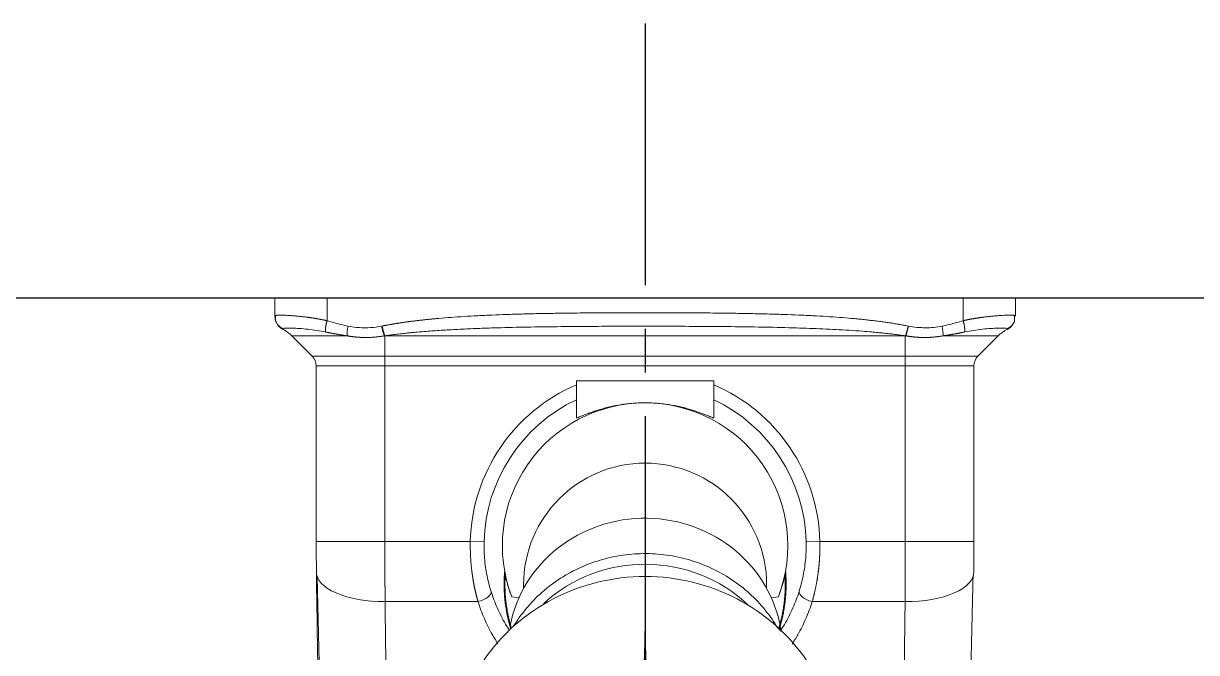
# Model space of a CAD drawing. Extents: x 9631 to 10472, y -18721 to -18126.
# Drawn here: x 10011.7 to 10097.1, y -18370.7 to -18324.9 of the extents above; entities that cross this region are included whole.
import ezdxf

# ---------------------------------------------------------------- set-up
doc = ezdxf.new("R2010")
doc.units = 0
doc.header["$MEASUREMENT"] = 0
doc.linetypes.add('CENTER2', pattern=[28.575, 19.05, -3.175, 3.175, -3.175])
doc.layers.get('0').update_dxf_attribs({"linetype": 'CONTINUOUS', "lineweight": 13})
doc.layers.add('CENTER', color=1, linetype='CENTER2')
doc.layers.add('벽', color=2, linetype='CONTINUOUS')

msp = doc.modelspace()

# ---------------------------------------------------------------- linework, layer by layer
at = {"color": 7, "linetype": 'Continuous', "extrusion": (-1.22465e-16, -1, 0)}
for p, q in [((10030.014, -18344.911), (10033.821, -18344.911)), ((10030.015, -18344.911), (10030.015, -18346.206)), ((10033.821, -18344.911), (10033.821, -18346.542)), ((10033.821, -18344.911), (10080.15, -18344.911)), ((10080.15, -18344.911), (10080.15, -18346.542)), ((10080.15, -18344.911), (10083.957, -18344.911)), ((10083.956, -18344.911), (10083.956, -18346.206)), ((10083.374, -18347.16), (10083.37, -18347.165)), ((10031.271, -18347.644), (10032.746, -18349.119)), ((10031.271, -18347.644), (10035.291, -18347.644)), ((10038.038, -18349.119), (10038.038, -18347.64)), ((10075.933, -18347.64), (10038.038, -18347.64)), ((10075.933, -18349.119), (10075.933, -18347.64)), ((10082.7, -18347.644), (10078.68, -18347.644)), ((10081.226, -18349.119), (10082.7, -18347.644)), ((10032.746, -18349.119), (10038.038, -18349.119)), ((10038.038, -18349.119), (10075.933, -18349.119)), ((10075.933, -18349.826), (10075.933, -18349.119)), ((10081.226, -18349.119), (10075.933, -18349.119)), ((10033.038, -18349.826), (10033.038, -18362.611)), ((10033.038, -18349.826), (10038.038, -18349.826)), ((10038.038, -18349.826), (10038.038, -18362.611)), ((10038.038, -18349.826), (10075.933, -18349.826)), ((10075.933, -18362.611), (10075.933, -18349.826)), ((10080.933, -18349.826), (10075.933, -18349.826)), ((10080.933, -18362.611), (10080.933, -18349.826)), ((10051.986, -18351.203), (10051.986, -18350.911)), ((10061.986, -18350.911), (10051.986, -18350.911)), ((10061.986, -18351.203), (10061.986, -18350.911)), ((10038.038, -18362.611), (10033.038, -18362.611)), ((10044.258, -18362.611), (10038.038, -18362.611)), ((10044.258, -18362.611), (10045.257, -18362.634)), ((10069.713, -18362.611), (10068.714, -18362.634)), ((10075.933, -18362.611), (10069.713, -18362.611)), ((10075.933, -18362.611), (10080.933, -18362.611)), ((10048.136, -18365.761), (10048.136, -18366.027)), ((10065.836, -18365.761), (10065.836, -18366.027)), ((10044.816, -18366.981), (10038.05, -18366.981)), ((10047.279, -18366.632), (10047.799, -18366.701)), ((10066.172, -18366.701), (10066.692, -18366.632)), ((10075.922, -18366.981), (10069.155, -18366.981))]:
    msp.add_line(p, q, dxfattribs=at)
at = {"color": 7, "linetype": 'Continuous', "extrusion": (0, 0, -1)}
for centre, radius, start, end in [((-10029.503, -18349.411), 2.5, 116.00433, 135), ((-10084.468, -18349.411), 2.5, 45, 63.98734), ((-10032.038, -18349.826), 1, 135, 180), ((-10081.933, -18349.826), 1, 0, 45), ((-10056.986, -18362.911), 12.731, 1.35306, 66.87493), ((-10056.986, -18362.911), 12.731, 113.12507, 178.64694), ((-10056.986, -18362.911), 11.732, 1.35306, 64.77358), ((-10056.986, -18362.911), 11.732, 115.22642, 178.64694)]:
    msp.add_arc(centre, radius, start, end, dxfattribs=at)
at = {"color": 7, "linetype": 'Continuous'}
for centre, radius, start, end in [((10056.986, -18362.911), 10.395, 90, 200.97221), ((10056.986, -18362.911), 10.395, 339.02779, 90), ((10056.986, -18365.761), 8.85, 0, 180)]:
    msp.add_arc(centre, radius, start, end, dxfattribs=at)
for centre, major_axis, ratio, start_param, end_param in [((10031.04, -18346.266), (0, -1), 0.999777, 4.712397, 5.069452), ((10031.04, -18346.266), (0, -1), 0.999777, 5.478116, 5.829009), ((10035.578, -18346.937), (0.193, 0.981), 0.218885, 1.613881, 2.417712), ((10038.038, -18346.93), (-0.196, 0.981), 0.193581, 1.532089, 2.341569), ((10075.933, -18346.93), (0.196, 0.981), 0.193581, 3.941539, 4.7511), ((10075.968, -18346.937), (0.192, 0.981), 0.194089, 3.94654, 4.750369), ((10078.393, -18346.937), (-0.193, 0.981), 0.218886, 3.865474, 4.669306), ((10056.986, -18370.479), (10, 0), 0.956203, 0.152269, 2.958153), ((10056.986, -18374.431), (10.627, 0), 0.956203, 0.782993, 2.340879), ((10038.05, -18364.796), (5, 0.057), 0.436972, 3.115725, 4.707449), ((10075.922, -18364.796), (-5, 0.057), 0.436972, 1.575737, 3.16746), ((10044.816, -18366.544), (-0.954, -0.301), 0.420348, 1.438753, 3.103618), ((10069.155, -18366.544), (0.954, -0.301), 0.42035, 3.179562, 4.844429)]:
    msp.add_ellipse(centre, major_axis=major_axis, ratio=ratio, start_param=start_param, end_param=end_param, dxfattribs=at)
for points, knots in [([(10030.015, -18346.206), (10030.015, -18346.205), (10030.014, -18346.203), (10030.014, -18346.201), (10030.014, -18346.199), (10030.015, -18346.197), (10030.015, -18346.195), (10030.016, -18346.193), (10030.017, -18346.191), (10030.018, -18346.189), (10030.02, -18346.187), (10030.022, -18346.185), (10030.024, -18346.183), (10030.026, -18346.181), (10030.029, -18346.179), (10030.032, -18346.178), (10030.035, -18346.176), (10030.038, -18346.174), (10030.042, -18346.173), (10030.046, -18346.171), (10030.05, -18346.169), (10030.054, -18346.168), (10030.059, -18346.167), (10030.061, -18346.166), (10030.062, -18346.166)], [0, 0, 0, 0, 0.045085, 0.090286, 0.135602, 0.181035, 0.226583, 0.272247, 0.318028, 0.363924, 0.409937, 0.456066, 0.502311, 0.548673, 0.595151, 0.641746, 0.688458, 0.735286, 0.782231, 0.829293, 0.876472, 0.923768, 0.971181, 1, 1, 1, 1]), ([(10030.062, -18346.166), (10030.063, -18346.165), (10030.065, -18346.165), (10030.07, -18346.164), (10030.075, -18346.162), (10030.081, -18346.161), (10030.087, -18346.16), (10030.094, -18346.159), (10030.1, -18346.157), (10030.107, -18346.156), (10030.115, -18346.155), (10030.122, -18346.154), (10030.13, -18346.153), (10030.139, -18346.152), (10030.147, -18346.151), (10030.156, -18346.15), (10030.165, -18346.149), (10030.174, -18346.149), (10030.184, -18346.148), (10030.194, -18346.147), (10030.205, -18346.146), (10030.215, -18346.146), (10030.226, -18346.145), (10030.237, -18346.144), (10030.249, -18346.144), (10030.261, -18346.143), (10030.314, -18346.141), (10030.422, -18346.14), (10030.609, -18346.143), (10030.826, -18346.15), (10031.076, -18346.164), (10031.358, -18346.183), (10031.666, -18346.209), (10031.984, -18346.241), (10032.228, -18346.269), (10032.386, -18346.289), (10032.455, -18346.299), (10032.525, -18346.308), (10032.595, -18346.318), (10032.665, -18346.328), (10032.734, -18346.338), (10032.804, -18346.349), (10032.874, -18346.36), (10032.943, -18346.371), (10033.012, -18346.382), (10033.081, -18346.394), (10033.15, -18346.406), (10033.219, -18346.419), (10033.287, -18346.431), (10033.355, -18346.444), (10033.423, -18346.457), (10033.49, -18346.471), (10033.557, -18346.484), (10033.624, -18346.498), (10033.69, -18346.513), (10033.755, -18346.527), (10033.799, -18346.537), (10033.821, -18346.542)], [0, 0, 0, 0, 0.002415, 0.008567, 0.014734, 0.020916, 0.027113, 0.033325, 0.039552, 0.045795, 0.052052, 0.058325, 0.064613, 0.070917, 0.077235, 0.083569, 0.089918, 0.096283, 0.102662, 0.109057, 0.115467, 0.121893, 0.128333, 0.134789, 0.14126, 0.147747, 0.154249, 0.226646, 0.298176, 0.36885, 0.438678, 0.513628, 0.585722, 0.654977, 0.721416, 0.735247, 0.748965, 0.76257, 0.776062, 0.789442, 0.802709, 0.815865, 0.828909, 0.841842, 0.854663, 0.867375, 0.879975, 0.892466, 0.904848, 0.91712, 0.929283, 0.941338, 0.953285, 0.965124, 0.976856, 0.988481, 1, 1, 1, 1]), ([(10037.841, -18346.93), (10037.866, -18346.925), (10037.917, -18346.915), (10037.994, -18346.9), (10038.071, -18346.885), (10038.149, -18346.871), (10038.227, -18346.856), (10038.306, -18346.842), (10038.386, -18346.828), (10038.466, -18346.814), (10038.547, -18346.8), (10038.629, -18346.786), (10038.711, -18346.772), (10038.794, -18346.759), (10038.877, -18346.745), (10038.961, -18346.732), (10039.045, -18346.719), (10039.13, -18346.706), (10039.216, -18346.693), (10039.303, -18346.68), (10039.39, -18346.667), (10039.477, -18346.655), (10039.565, -18346.642), (10039.654, -18346.63), (10039.744, -18346.618), (10039.834, -18346.606), (10039.924, -18346.594), (10040.015, -18346.582), (10040.107, -18346.571), (10040.2, -18346.559), (10040.293, -18346.548), (10040.387, -18346.536), (10040.481, -18346.525), (10040.576, -18346.514), (10040.672, -18346.503), (10040.768, -18346.492), (10040.865, -18346.482), (10040.962, -18346.471), (10041.06, -18346.461), (10041.159, -18346.451), (10041.258, -18346.44), (10041.358, -18346.43), (10041.458, -18346.421), (10041.559, -18346.411), (10041.661, -18346.401), (10041.763, -18346.392), (10041.866, -18346.382), (10042.231, -18346.35), (10042.875, -18346.297), (10043.817, -18346.233), (10044.814, -18346.176), (10045.842, -18346.128), (10046.907, -18346.087), (10048.016, -18346.054), (10049.202, -18346.025), (10050.492, -18346.002), (10051.901, -18345.984), (10053.441, -18345.97), (10055.096, -18345.962), (10056.29, -18345.96), (10057.542, -18345.96), (10058.775, -18345.962), (10060.484, -18345.97), (10062.074, -18345.984), (10063.512, -18346.002), (10064.815, -18346.026), (10065.997, -18346.055), (10067.103, -18346.089), (10068.165, -18346.129), (10069.19, -18346.178), (10070.183, -18346.235), (10071.122, -18346.299), (10071.798, -18346.354), (10072.228, -18346.393), (10072.431, -18346.413), (10072.632, -18346.432), (10072.83, -18346.452), (10073.025, -18346.473), (10073.218, -18346.494), (10073.409, -18346.516), (10073.597, -18346.538), (10073.783, -18346.56), (10073.966, -18346.583), (10074.147, -18346.607), (10074.325, -18346.631), (10074.502, -18346.656), (10074.675, -18346.681), (10074.846, -18346.706), (10075.015, -18346.733), (10075.182, -18346.759), (10075.346, -18346.786), (10075.507, -18346.814), (10075.666, -18346.842), (10075.823, -18346.871), (10075.977, -18346.9), (10076.079, -18346.92), (10076.13, -18346.93)], [0, 0, 0, 0, 0.002043, 0.004101, 0.006174, 0.008262, 0.010364, 0.012482, 0.014614, 0.016761, 0.018923, 0.021101, 0.023293, 0.0255, 0.027722, 0.029959, 0.032212, 0.034479, 0.036761, 0.039059, 0.041371, 0.043699, 0.046042, 0.048399, 0.050772, 0.053161, 0.055564, 0.057982, 0.060416, 0.062865, 0.065329, 0.067809, 0.070303, 0.072813, 0.075338, 0.077878, 0.080434, 0.083005, 0.085591, 0.088192, 0.090809, 0.093441, 0.096088, 0.098751, 0.101429, 0.104123, 0.106831, 0.109556, 0.132866, 0.157557, 0.183631, 0.211093, 0.238021, 0.266883, 0.297679, 0.330412, 0.367382, 0.407282, 0.450112, 0.495874, 0.5, 0.54734, 0.591595, 0.632765, 0.67085, 0.703501, 0.734219, 0.763005, 0.78986, 0.817221, 0.843202, 0.867807, 0.891037, 0.896437, 0.901776, 0.907054, 0.912272, 0.917429, 0.922526, 0.927562, 0.932538, 0.937453, 0.942309, 0.947104, 0.95184, 0.956515, 0.961131, 0.965687, 0.970183, 0.97462, 0.978998, 0.983316, 0.987576, 0.991776, 0.995917, 1, 1, 1, 1]), ([(10080.15, -18346.542), (10080.161, -18346.54), (10080.182, -18346.535), (10080.213, -18346.528), (10080.244, -18346.521), (10080.276, -18346.514), (10080.307, -18346.507), (10080.339, -18346.5), (10080.37, -18346.494), (10080.402, -18346.487), (10080.434, -18346.48), (10080.466, -18346.474), (10080.498, -18346.467), (10080.53, -18346.461), (10080.563, -18346.454), (10080.595, -18346.448), (10080.628, -18346.442), (10080.66, -18346.436), (10080.693, -18346.43), (10080.725, -18346.424), (10080.758, -18346.418), (10080.791, -18346.412), (10080.824, -18346.406), (10080.856, -18346.4), (10080.889, -18346.394), (10080.922, -18346.389), (10080.955, -18346.383), (10080.988, -18346.377), (10081.022, -18346.372), (10081.055, -18346.367), (10081.088, -18346.361), (10081.121, -18346.356), (10081.154, -18346.351), (10081.188, -18346.346), (10081.221, -18346.341), (10081.254, -18346.336), (10081.288, -18346.331), (10081.321, -18346.326), (10081.354, -18346.321), (10081.388, -18346.316), (10081.421, -18346.312), (10081.455, -18346.307), (10081.488, -18346.302), (10081.521, -18346.298), (10081.555, -18346.294), (10081.588, -18346.289), (10081.621, -18346.285), (10081.754, -18346.268), (10081.986, -18346.241), (10082.305, -18346.209), (10082.613, -18346.183), (10082.895, -18346.164), (10083.145, -18346.15), (10083.362, -18346.143), (10083.549, -18346.14), (10083.661, -18346.142), (10083.722, -18346.144), (10083.745, -18346.145), (10083.767, -18346.146), (10083.787, -18346.148), (10083.806, -18346.149), (10083.824, -18346.151), (10083.841, -18346.153), (10083.856, -18346.155), (10083.871, -18346.157), (10083.884, -18346.16), (10083.896, -18346.162), (10083.904, -18346.164), (10083.909, -18346.166), (10083.91, -18346.166)], [0, 0, 0, 0, 0.00549, 0.011005, 0.016544, 0.022107, 0.027694, 0.033306, 0.038943, 0.044604, 0.050289, 0.056, 0.061734, 0.067494, 0.073278, 0.079087, 0.084921, 0.09078, 0.096663, 0.102572, 0.108506, 0.114464, 0.120448, 0.126457, 0.132491, 0.13855, 0.144634, 0.150744, 0.156879, 0.163039, 0.169225, 0.175436, 0.181672, 0.187934, 0.194222, 0.200535, 0.206873, 0.213237, 0.219627, 0.226043, 0.232484, 0.238951, 0.245444, 0.251962, 0.258506, 0.265077, 0.271673, 0.278295, 0.344687, 0.413898, 0.485949, 0.560858, 0.630619, 0.701231, 0.772705, 0.845052, 0.85803, 0.870948, 0.883805, 0.8966, 0.909335, 0.922008, 0.934621, 0.947173, 0.959665, 0.972096, 0.984466, 0.996776, 1, 1, 1, 1]), ([(10083.91, -18346.166), (10083.912, -18346.166), (10083.918, -18346.168), (10083.925, -18346.171), (10083.933, -18346.174), (10083.94, -18346.177), (10083.945, -18346.181), (10083.95, -18346.185), (10083.953, -18346.189), (10083.955, -18346.193), (10083.957, -18346.197), (10083.957, -18346.201), (10083.957, -18346.204), (10083.956, -18346.206)], [0, 0, 0, 0, 0.070395, 0.165464, 0.260064, 0.354193, 0.447854, 0.541046, 0.63377, 0.726027, 0.817817, 0.909141, 1, 1, 1, 1]), ([(10030.601, -18347.165), (10030.601, -18347.165), (10030.6, -18347.165), (10030.599, -18347.165), (10030.598, -18347.164), (10030.597, -18347.163), (10030.597, -18347.163), (10030.597, -18347.162), (10030.597, -18347.16), (10030.597, -18347.159), (10030.597, -18347.158), (10030.598, -18347.156), (10030.598, -18347.154), (10030.599, -18347.152), (10030.6, -18347.15), (10030.602, -18347.147), (10030.603, -18347.144), (10030.605, -18347.142), (10030.607, -18347.139), (10030.609, -18347.136), (10030.611, -18347.132), (10030.614, -18347.129), (10030.616, -18347.125), (10030.618, -18347.123), (10030.619, -18347.122)], [0, 0, 0, 0, 0.044336, 0.088794, 0.133371, 0.178065, 0.222874, 0.267795, 0.312826, 0.357965, 0.403209, 0.448557, 0.494006, 0.539555, 0.585201, 0.630941, 0.676774, 0.722696, 0.768706, 0.814801, 0.86098, 0.907241, 0.953582, 1, 1, 1, 1]), ([(10030.619, -18347.122), (10030.63, -18347.108), (10030.693, -18347.086), (10030.918, -18347.072), (10031.293, -18347.078), (10031.793, -18347.105), (10032.399, -18347.157), (10033.049, -18347.239), (10033.502, -18347.319), (10033.71, -18347.362)], [0, 0, 0, 0, 0.128818, 0.2789, 0.42953, 0.579497, 0.728915, 0.87692, 1, 1, 1, 1]), ([(10033.71, -18347.362), (10033.735, -18347.367), (10033.784, -18347.377), (10033.857, -18347.392), (10033.929, -18347.407), (10034.001, -18347.422), (10034.072, -18347.436), (10034.142, -18347.45), (10034.212, -18347.464), (10034.281, -18347.477), (10034.349, -18347.49), (10034.417, -18347.503), (10034.484, -18347.516), (10034.55, -18347.528), (10034.616, -18347.539), (10034.681, -18347.551), (10034.745, -18347.562), (10034.809, -18347.572), (10034.872, -18347.583), (10034.934, -18347.592), (10034.996, -18347.602), (10035.056, -18347.611), (10035.116, -18347.62), (10035.175, -18347.628), (10035.234, -18347.636), (10035.272, -18347.641), (10035.291, -18347.644)], [0, 0, 0, 0, 0.047315, 0.094168, 0.140554, 0.186469, 0.23191, 0.276872, 0.321353, 0.365347, 0.408851, 0.451862, 0.494375, 0.536387, 0.577895, 0.618895, 0.659382, 0.699351, 0.738799, 0.77772, 0.816111, 0.853968, 0.891289, 0.92807, 0.964309, 1, 1, 1, 1]), ([(10038.038, -18347.64), (10038.066, -18347.636), (10038.164, -18347.622), (10038.373, -18347.593), (10038.71, -18347.549), (10039.045, -18347.509), (10039.349, -18347.475), (10039.59, -18347.449), (10039.866, -18347.421), (10040.138, -18347.395), (10040.534, -18347.359), (10041.186, -18347.305), (10042.171, -18347.236), (10043.365, -18347.168), (10044.645, -18347.111), (10046.239, -18347.056), (10048.13, -18347.01), (10050.301, -18346.978), (10052.475, -18346.958), (10054.651, -18346.948), (10056.848, -18346.945), (10059.066, -18346.948), (10061.304, -18346.957), (10063.539, -18346.976), (10065.771, -18347.009), (10067.9, -18347.059), (10069.926, -18347.133), (10071.535, -18347.217), (10072.718, -18347.3), (10073.371, -18347.353), (10073.802, -18347.392), (10074.108, -18347.421), (10074.385, -18347.449), (10074.625, -18347.475), (10074.881, -18347.504), (10075.144, -18347.535), (10075.409, -18347.568), (10075.618, -18347.596), (10075.772, -18347.617), (10075.871, -18347.631), (10075.918, -18347.638), (10075.933, -18347.64)], [0, 0, 0, 0, 0.002247, 0.007864, 0.016857, 0.029234, 0.034729, 0.041155, 0.048512, 0.056802, 0.06281, 0.080116, 0.108745, 0.141075, 0.174885, 0.210173, 0.267244, 0.324361, 0.38151, 0.438681, 0.495862, 0.554656, 0.61344, 0.672203, 0.730932, 0.789613, 0.840474, 0.891266, 0.917232, 0.934562, 0.943278, 0.951603, 0.958969, 0.965378, 0.97083, 0.979388, 0.986464, 0.992061, 0.996181, 0.998827, 1, 1, 1, 1]), ([(10078.68, -18347.644), (10078.696, -18347.642), (10078.728, -18347.637), (10078.776, -18347.631), (10078.824, -18347.624), (10078.873, -18347.617), (10078.923, -18347.61), (10078.973, -18347.602), (10079.024, -18347.594), (10079.075, -18347.586), (10079.127, -18347.578), (10079.179, -18347.569), (10079.232, -18347.561), (10079.285, -18347.552), (10079.339, -18347.542), (10079.393, -18347.533), (10079.448, -18347.523), (10079.503, -18347.513), (10079.559, -18347.502), (10079.615, -18347.492), (10079.671, -18347.481), (10079.728, -18347.47), (10079.786, -18347.459), (10079.844, -18347.447), (10079.902, -18347.436), (10079.961, -18347.424), (10080.02, -18347.412), (10080.079, -18347.4), (10080.14, -18347.387), (10080.2, -18347.375), (10080.24, -18347.366), (10080.261, -18347.362)], [0, 0, 0, 0, 0.029496, 0.059367, 0.089613, 0.120228, 0.151213, 0.182564, 0.214282, 0.246363, 0.278805, 0.311607, 0.344766, 0.378279, 0.412144, 0.446358, 0.480918, 0.515823, 0.551071, 0.58666, 0.622587, 0.65885, 0.695448, 0.732378, 0.769638, 0.807225, 0.845138, 0.883374, 0.921931, 0.960807, 1, 1, 1, 1]), ([(10080.261, -18347.362), (10080.473, -18347.318), (10080.928, -18347.238), (10081.58, -18347.156), (10082.185, -18347.104), (10082.684, -18347.078), (10083.057, -18347.072), (10083.279, -18347.086), (10083.341, -18347.108), (10083.352, -18347.122)], [0, 0, 0, 0, 0.124952, 0.27295, 0.422408, 0.572363, 0.722981, 0.873046, 1, 1, 1, 1]), ([(10083.352, -18347.122), (10083.353, -18347.123), (10083.355, -18347.125), (10083.358, -18347.129), (10083.36, -18347.133), (10083.363, -18347.136), (10083.365, -18347.139), (10083.367, -18347.143), (10083.369, -18347.145), (10083.37, -18347.148), (10083.371, -18347.151), (10083.372, -18347.153), (10083.373, -18347.155), (10083.374, -18347.157), (10083.374, -18347.158), (10083.374, -18347.159), (10083.374, -18347.16)], [0, 0, 0, 0, 0.073422, 0.146716, 0.219877, 0.292902, 0.365787, 0.43853, 0.511127, 0.583574, 0.655867, 0.728002, 0.799974, 0.871779, 0.943413, 1, 1, 1, 1]), ([(10035.291, -18347.644), (10035.307, -18347.646), (10035.337, -18347.652), (10035.382, -18347.659), (10035.427, -18347.667), (10035.473, -18347.674), (10035.518, -18347.681), (10035.563, -18347.687), (10035.608, -18347.693), (10035.652, -18347.699), (10035.697, -18347.705), (10035.742, -18347.71), (10035.786, -18347.716), (10035.83, -18347.721), (10035.875, -18347.725), (10035.919, -18347.729), (10035.963, -18347.734), (10036.007, -18347.737), (10036.05, -18347.741), (10036.094, -18347.744), (10036.137, -18347.747), (10036.181, -18347.75), (10036.224, -18347.752), (10036.267, -18347.755), (10036.31, -18347.757), (10036.353, -18347.758), (10036.395, -18347.76), (10036.438, -18347.761), (10036.48, -18347.762), (10036.522, -18347.763), (10036.564, -18347.763), (10036.606, -18347.764), (10036.661, -18347.764), (10036.729, -18347.763), (10036.81, -18347.762), (10036.892, -18347.76), (10036.974, -18347.757), (10037.057, -18347.753), (10037.14, -18347.748), (10037.224, -18347.742), (10037.309, -18347.735), (10037.393, -18347.727), (10037.479, -18347.718), (10037.565, -18347.708), (10037.651, -18347.697), (10037.737, -18347.685), (10037.824, -18347.673), (10037.912, -18347.659), (10037.97, -18347.649), (10037.999, -18347.644)], [0, 0, 0, 0, 0.017072, 0.03409, 0.051052, 0.067959, 0.084811, 0.101607, 0.118348, 0.135033, 0.151661, 0.168232, 0.184747, 0.201204, 0.217604, 0.233945, 0.250228, 0.266453, 0.28262, 0.298727, 0.314775, 0.330764, 0.346694, 0.362564, 0.378374, 0.394125, 0.409815, 0.425445, 0.441015, 0.456525, 0.471974, 0.487362, 0.50269, 0.532304, 0.562122, 0.592141, 0.622359, 0.652777, 0.683392, 0.714201, 0.745204, 0.776398, 0.807782, 0.839355, 0.871115, 0.903061, 0.935192, 0.967506, 1, 1, 1, 1]), ([(10075.972, -18347.644), (10075.987, -18347.646), (10076.017, -18347.651), (10076.062, -18347.659), (10076.107, -18347.666), (10076.152, -18347.673), (10076.196, -18347.68), (10076.241, -18347.686), (10076.286, -18347.693), (10076.33, -18347.699), (10076.375, -18347.704), (10076.419, -18347.71), (10076.463, -18347.715), (10076.507, -18347.72), (10076.552, -18347.724), (10076.595, -18347.729), (10076.639, -18347.733), (10076.683, -18347.736), (10076.727, -18347.74), (10076.77, -18347.743), (10076.813, -18347.746), (10076.857, -18347.749), (10076.9, -18347.752), (10076.943, -18347.754), (10076.986, -18347.756), (10077.028, -18347.758), (10077.071, -18347.759), (10077.114, -18347.761), (10077.156, -18347.762), (10077.198, -18347.763), (10077.24, -18347.763), (10077.282, -18347.764), (10077.337, -18347.764), (10077.406, -18347.764), (10077.488, -18347.762), (10077.57, -18347.76), (10077.653, -18347.757), (10077.736, -18347.753), (10077.82, -18347.748), (10077.904, -18347.742), (10077.989, -18347.735), (10078.074, -18347.727), (10078.16, -18347.719), (10078.246, -18347.709), (10078.332, -18347.698), (10078.418, -18347.686), (10078.505, -18347.673), (10078.592, -18347.659), (10078.651, -18347.649), (10078.68, -18347.644)], [0, 0, 0, 0, 0.016714, 0.033386, 0.050016, 0.066603, 0.083149, 0.099651, 0.116111, 0.132527, 0.148899, 0.165228, 0.181513, 0.197753, 0.213949, 0.230101, 0.246208, 0.26227, 0.278288, 0.29426, 0.310187, 0.326068, 0.341903, 0.357691, 0.373434, 0.389129, 0.404778, 0.42038, 0.435934, 0.451441, 0.4669, 0.482311, 0.497674, 0.527587, 0.557704, 0.588023, 0.618544, 0.649264, 0.680183, 0.711301, 0.742615, 0.774125, 0.805828, 0.837723, 0.869808, 0.90208, 0.934537, 0.967177, 1, 1, 1, 1]), ([(10038.038, -18349.826), (10038.038, -18349.76), (10038.038, -18349.695), (10038.038, -18349.566), (10038.038, -18349.503), (10038.038, -18349.382), (10038.038, -18349.324), (10038.038, -18349.216), (10038.038, -18349.165), (10038.038, -18349.119)], [0, 0, 0, 0, 0.25, 0.25, 0.5, 0.5, 0.75, 0.75, 1, 1, 1, 1]), ([(10051.986, -18351.203), (10051.986, -18351.271), (10051.986, -18351.338), (10051.986, -18351.437), (10051.986, -18351.469), (10051.986, -18351.518), (10051.986, -18351.534), (10051.986, -18351.566), (10051.986, -18351.582), (10051.986, -18351.662), (10051.986, -18351.723), (10051.986, -18351.81), (10051.986, -18351.838), (10051.986, -18351.88), (10051.986, -18351.893), (10051.986, -18351.92), (10051.986, -18351.933), (10051.986, -18351.998), (10051.986, -18352.045), (10051.986, -18352.107), (10051.986, -18352.127), (10051.986, -18352.155), (10051.986, -18352.163), (10051.986, -18352.18), (10051.986, -18352.189), (10051.986, -18352.227), (10051.986, -18352.251), (10051.986, -18352.277), (10051.986, -18352.284), (10051.986, -18352.292), (10051.986, -18352.294), (10051.986, -18352.297), (10051.986, -18352.298), (10051.986, -18352.299)], [0, 0, 0, 0, 0.125, 0.125, 0.1875, 0.1875, 0.21875, 0.21875, 0.25, 0.25, 0.375, 0.375, 0.4375, 0.4375, 0.46875, 0.46875, 0.5, 0.5, 0.625, 0.625, 0.6875, 0.6875, 0.71875, 0.71875, 0.75, 0.75, 0.875, 0.875, 0.9375, 0.9375, 0.96875, 0.96875, 1, 1, 1, 1]), ([(10061.986, -18352.299), (10061.986, -18352.296), (10061.986, -18352.286), (10061.986, -18352.26), (10061.986, -18352.25), (10061.986, -18352.232), (10061.986, -18352.225), (10061.986, -18352.212), (10061.986, -18352.204), (10061.986, -18352.166), (10061.986, -18352.13), (10061.986, -18352.077), (10061.986, -18352.066), (10061.986, -18352.043), (10061.986, -18352.009), (10061.986, -18351.948), (10061.986, -18351.895), (10061.986, -18351.839), (10061.986, -18351.811), (10061.986, -18351.723), (10061.986, -18351.662), (10061.986, -18351.568), (10061.986, -18351.535), (10061.986, -18351.486), (10061.986, -18351.47), (10061.986, -18351.437), (10061.986, -18351.421), (10061.986, -18351.338), (10061.986, -18351.271), (10061.986, -18351.203)], [0, 0, 0, 0, 0.125, 0.125, 0.1875, 0.1875, 0.21875, 0.21875, 0.25, 0.25, 0.375, 0.375, 0.40625, 0.40625, 0.4375, 0.5, 0.5625, 0.5625, 0.625, 0.625, 0.75, 0.75, 0.8125, 0.8125, 0.84375, 0.84375, 0.875, 0.875, 1, 1, 1, 1]), ([(10056.986, -18352.516), (10056.818, -18352.516), (10056.653, -18352.52), (10056.324, -18352.535), (10056.162, -18352.546), (10055.84, -18352.574), (10055.68, -18352.592), (10055.483, -18352.618), (10055.443, -18352.623), (10055.365, -18352.634), (10055.248, -18352.651), (10055.133, -18352.67), (10054.907, -18352.709), (10054.76, -18352.738), (10054.474, -18352.799), (10054.336, -18352.832), (10054.167, -18352.875), (10054.133, -18352.883), (10054.067, -18352.901), (10054.034, -18352.91), (10053.936, -18352.936), (10053.872, -18352.954), (10053.684, -18353.009), (10053.565, -18353.045), (10053.337, -18353.119), (10053.229, -18353.156), (10053.075, -18353.21), (10053.025, -18353.228), (10052.952, -18353.254), (10052.928, -18353.263), (10052.881, -18353.281), (10052.858, -18353.289), (10052.744, -18353.332), (10052.661, -18353.364), (10052.507, -18353.425), (10052.437, -18353.452), (10052.311, -18353.502), (10052.255, -18353.525), (10052.195, -18353.548), (10052.183, -18353.552), (10052.161, -18353.561), (10052.15, -18353.565), (10052.119, -18353.576), (10052.101, -18353.582), (10052.052, -18353.599), (10052.027, -18353.606), (10051.994, -18353.61), (10051.986, -18353.608), (10051.986, -18353.602)], [0, 0, 0, 0, 0.0625, 0.0625, 0.125, 0.125, 0.1875, 0.1875, 0.203125, 0.203125, 0.21875, 0.25, 0.25, 0.3125, 0.3125, 0.375, 0.375, 0.390625, 0.390625, 0.40625, 0.40625, 0.4375, 0.4375, 0.5, 0.5, 0.5625, 0.5625, 0.59375, 0.59375, 0.609375, 0.609375, 0.625, 0.625, 0.6875, 0.6875, 0.75, 0.75, 0.8125, 0.8125, 0.828125, 0.828125, 0.84375, 0.84375, 0.875, 0.875, 0.9375, 0.9375, 1, 1, 1, 1]), ([(10061.986, -18353.602), (10061.986, -18353.608), (10061.977, -18353.61), (10061.944, -18353.606), (10061.895, -18353.592), (10061.815, -18353.563), (10061.754, -18353.539), (10061.741, -18353.534), (10061.715, -18353.524), (10061.674, -18353.508), (10061.63, -18353.49), (10061.535, -18353.453), (10061.465, -18353.425), (10061.311, -18353.364), (10061.227, -18353.332), (10061.091, -18353.281), (10061.043, -18353.263), (10060.946, -18353.228), (10060.896, -18353.21), (10060.742, -18353.156), (10060.634, -18353.119), (10060.406, -18353.045), (10060.287, -18353.009), (10060.099, -18352.954), (10060.036, -18352.936), (10059.937, -18352.91), (10059.904, -18352.901), (10059.838, -18352.883), (10059.804, -18352.875), (10059.636, -18352.832), (10059.497, -18352.799), (10059.212, -18352.738), (10059.066, -18352.71), (10058.766, -18352.657), (10058.612, -18352.634), (10058.414, -18352.608), (10058.374, -18352.603), (10058.294, -18352.593), (10058.174, -18352.579), (10058.053, -18352.567), (10057.811, -18352.546), (10057.648, -18352.535), (10057.319, -18352.52), (10057.153, -18352.516), (10056.986, -18352.516)], [0, 0, 0, 0, 0.0625, 0.0625, 0.125, 0.1875, 0.1875, 0.203125, 0.203125, 0.21875, 0.25, 0.25, 0.3125, 0.3125, 0.375, 0.375, 0.40625, 0.40625, 0.4375, 0.4375, 0.5, 0.5, 0.5625, 0.5625, 0.59375, 0.59375, 0.609375, 0.609375, 0.625, 0.625, 0.6875, 0.6875, 0.75, 0.75, 0.8125, 0.8125, 0.828125, 0.828125, 0.84375, 0.875, 0.875, 0.9375, 0.9375, 1, 1, 1, 1]), ([(10038.038, -18362.611), (10038.038, -18362.627), (10038.038, -18362.659), (10038.038, -18362.708), (10038.038, -18362.756), (10038.038, -18362.804), (10038.038, -18362.853), (10038.038, -18362.901), (10038.038, -18362.949), (10038.038, -18362.997), (10038.039, -18363.045), (10038.039, -18363.093), (10038.039, -18363.142), (10038.039, -18363.19), (10038.039, -18363.238), (10038.039, -18363.286), (10038.039, -18363.333), (10038.039, -18363.381), (10038.039, -18363.429), (10038.039, -18363.477), (10038.039, -18363.525), (10038.039, -18363.572), (10038.039, -18363.62), (10038.039, -18363.667), (10038.039, -18363.715), (10038.039, -18363.762), (10038.039, -18363.81), (10038.039, -18363.857), (10038.039, -18363.905), (10038.039, -18363.952), (10038.039, -18363.999), (10038.04, -18364.046), (10038.04, -18364.093), (10038.04, -18364.14), (10038.04, -18364.187), (10038.04, -18364.234), (10038.04, -18364.281), (10038.04, -18364.328), (10038.04, -18364.374), (10038.04, -18364.421), (10038.04, -18364.468), (10038.04, -18364.514), (10038.04, -18364.561), (10038.041, -18364.607), (10038.041, -18364.653), (10038.041, -18364.699), (10038.041, -18364.746), (10038.041, -18364.792), (10038.041, -18364.838), (10038.041, -18364.884), (10038.041, -18364.929), (10038.041, -18364.975), (10038.042, -18365.021), (10038.042, -18365.066), (10038.042, -18365.112), (10038.042, -18365.157), (10038.042, -18365.203), (10038.042, -18365.248), (10038.042, -18365.293), (10038.042, -18365.338), (10038.043, -18365.383), (10038.043, -18365.428), (10038.043, -18365.473), (10038.043, -18365.518), (10038.043, -18365.563), (10038.043, -18365.607), (10038.044, -18365.652), (10038.044, -18365.696), (10038.044, -18365.74), (10038.044, -18365.784), (10038.044, -18365.829), (10038.044, -18365.873), (10038.045, -18365.916), (10038.045, -18365.96), (10038.045, -18366.004), (10038.045, -18366.048), (10038.045, -18366.091), (10038.045, -18366.135), (10038.046, -18366.178), (10038.046, -18366.221), (10038.046, -18366.264), (10038.046, -18366.307), (10038.046, -18366.35), (10038.047, -18366.393), (10038.047, -18366.436), (10038.047, -18366.478), (10038.047, -18366.521), (10038.047, -18366.563), (10038.048, -18366.605), (10038.048, -18366.648), (10038.048, -18366.69), (10038.048, -18366.732), (10038.048, -18366.773), (10038.049, -18366.815), (10038.049, -18366.857), (10038.049, -18366.898), (10038.049, -18366.939), (10038.05, -18366.967), (10038.05, -18366.981)], [0, 0, 0, 0, 0.010704, 0.021402, 0.032094, 0.04278, 0.053459, 0.064133, 0.074801, 0.085462, 0.096118, 0.106767, 0.117411, 0.128048, 0.13868, 0.149305, 0.159924, 0.170537, 0.181145, 0.191746, 0.202341, 0.21293, 0.223513, 0.23409, 0.244661, 0.255226, 0.265784, 0.276337, 0.286884, 0.297424, 0.307959, 0.318488, 0.32901, 0.339526, 0.350037, 0.360541, 0.37104, 0.381532, 0.392018, 0.402498, 0.412972, 0.42344, 0.433902, 0.444358, 0.454808, 0.465252, 0.47569, 0.486122, 0.496547, 0.506967, 0.517381, 0.527788, 0.53819, 0.548585, 0.558975, 0.569358, 0.579736, 0.590107, 0.600472, 0.610831, 0.621184, 0.631532, 0.641873, 0.652208, 0.662537, 0.672859, 0.683176, 0.693487, 0.703792, 0.714091, 0.724383, 0.73467, 0.744951, 0.755225, 0.765494, 0.775756, 0.786012, 0.796263, 0.806507, 0.816745, 0.826978, 0.837204, 0.847424, 0.857638, 0.867846, 0.878048, 0.888244, 0.898434, 0.908618, 0.918795, 0.928967, 0.939133, 0.949292, 0.959446, 0.969594, 0.979735, 0.989871, 1, 1, 1, 1]), ([(10044.816, -18366.981), (10044.812, -18366.967), (10044.805, -18366.94), (10044.793, -18366.9), (10044.782, -18366.859), (10044.771, -18366.819), (10044.76, -18366.778), (10044.749, -18366.738), (10044.739, -18366.697), (10044.728, -18366.656), (10044.718, -18366.616), (10044.707, -18366.575), (10044.697, -18366.534), (10044.687, -18366.494), (10044.677, -18366.453), (10044.667, -18366.412), (10044.657, -18366.371), (10044.648, -18366.33), (10044.638, -18366.29), (10044.629, -18366.249), (10044.619, -18366.208), (10044.61, -18366.167), (10044.601, -18366.126), (10044.592, -18366.085), (10044.583, -18366.044), (10044.575, -18366.003), (10044.566, -18365.962), (10044.558, -18365.921), (10044.549, -18365.88), (10044.541, -18365.839), (10044.533, -18365.798), (10044.525, -18365.757), (10044.517, -18365.716), (10044.509, -18365.675), (10044.502, -18365.634), (10044.494, -18365.593), (10044.487, -18365.552), (10044.48, -18365.511), (10044.472, -18365.47), (10044.465, -18365.429), (10044.458, -18365.388), (10044.452, -18365.347), (10044.445, -18365.307), (10044.438, -18365.266), (10044.432, -18365.225), (10044.426, -18365.184), (10044.419, -18365.143), (10044.413, -18365.102), (10044.407, -18365.061), (10044.402, -18365.02), (10044.396, -18364.979), (10044.39, -18364.938), (10044.385, -18364.897), (10044.379, -18364.857), (10044.372, -18364.799), (10044.363, -18364.724), (10044.352, -18364.633), (10044.342, -18364.541), (10044.332, -18364.45), (10044.323, -18364.358), (10044.315, -18364.266), (10044.307, -18364.174), (10044.299, -18364.082), (10044.292, -18363.99), (10044.286, -18363.898), (10044.28, -18363.806), (10044.275, -18363.714), (10044.271, -18363.622), (10044.267, -18363.53), (10044.263, -18363.438), (10044.26, -18363.346), (10044.258, -18363.254), (10044.256, -18363.162), (10044.255, -18363.07), (10044.255, -18362.978), (10044.255, -18362.886), (10044.255, -18362.794), (10044.256, -18362.703), (10044.257, -18362.641), (10044.258, -18362.611)], [0, 0, 0, 0, 0.010135, 0.020251, 0.030349, 0.040428, 0.050488, 0.06053, 0.070553, 0.080558, 0.090545, 0.100513, 0.110463, 0.120395, 0.130309, 0.140204, 0.150082, 0.159941, 0.169783, 0.179606, 0.189412, 0.1992, 0.20897, 0.218723, 0.228458, 0.238175, 0.247875, 0.257557, 0.267222, 0.276869, 0.286499, 0.296112, 0.305708, 0.315287, 0.324848, 0.334392, 0.34392, 0.35343, 0.362924, 0.372401, 0.381861, 0.391305, 0.400732, 0.410142, 0.419536, 0.428913, 0.438274, 0.447619, 0.456947, 0.466259, 0.475555, 0.484835, 0.494099, 0.503347, 0.51258, 0.533198, 0.553783, 0.574338, 0.594861, 0.615355, 0.635819, 0.656255, 0.676663, 0.697043, 0.717398, 0.737726, 0.75803, 0.77831, 0.798566, 0.818799, 0.83901, 0.8592, 0.87937, 0.89952, 0.919651, 0.939763, 0.959859, 0.979937, 1, 1, 1, 1]), ([(10045.774, -18366.258), (10045.658, -18365.892), (10045.45, -18365.102), (10045.273, -18363.873), (10045.248, -18363.029), (10045.257, -18362.634)], [0, 0, 0, 0, 0.335024, 0.688524, 1, 1, 1, 1]), ([(10068.714, -18362.634), (10068.723, -18363.028), (10068.698, -18363.872), (10068.521, -18365.101), (10068.314, -18365.891), (10068.197, -18366.258)], [0, 0, 0, 0, 0.311251, 0.664637, 1, 1, 1, 1]), ([(10069.713, -18362.611), (10069.713, -18362.627), (10069.714, -18362.659), (10069.715, -18362.706), (10069.715, -18362.754), (10069.716, -18362.802), (10069.716, -18362.85), (10069.716, -18362.898), (10069.716, -18362.946), (10069.716, -18362.994), (10069.716, -18363.042), (10069.716, -18363.09), (10069.715, -18363.138), (10069.714, -18363.186), (10069.713, -18363.234), (10069.712, -18363.282), (10069.711, -18363.33), (10069.71, -18363.378), (10069.708, -18363.426), (10069.706, -18363.474), (10069.705, -18363.522), (10069.703, -18363.57), (10069.701, -18363.618), (10069.698, -18363.666), (10069.696, -18363.714), (10069.693, -18363.762), (10069.69, -18363.81), (10069.688, -18363.858), (10069.684, -18363.906), (10069.681, -18363.954), (10069.678, -18364.002), (10069.674, -18364.05), (10069.671, -18364.097), (10069.667, -18364.145), (10069.663, -18364.193), (10069.659, -18364.241), (10069.654, -18364.289), (10069.65, -18364.337), (10069.645, -18364.385), (10069.641, -18364.433), (10069.636, -18364.48), (10069.631, -18364.528), (10069.626, -18364.576), (10069.62, -18364.624), (10069.615, -18364.671), (10069.609, -18364.719), (10069.603, -18364.767), (10069.596, -18364.826), (10069.586, -18364.898), (10069.575, -18364.981), (10069.563, -18365.065), (10069.551, -18365.148), (10069.538, -18365.232), (10069.525, -18365.315), (10069.511, -18365.399), (10069.497, -18365.482), (10069.482, -18365.566), (10069.467, -18365.649), (10069.451, -18365.733), (10069.435, -18365.817), (10069.418, -18365.9), (10069.401, -18365.984), (10069.383, -18366.067), (10069.365, -18366.151), (10069.346, -18366.234), (10069.327, -18366.318), (10069.307, -18366.401), (10069.287, -18366.484), (10069.266, -18366.567), (10069.245, -18366.65), (10069.223, -18366.733), (10069.201, -18366.816), (10069.178, -18366.898), (10069.163, -18366.953), (10069.155, -18366.981)], [0, 0, 0, 0, 0.01046, 0.020924, 0.031392, 0.041864, 0.052342, 0.062823, 0.07331, 0.083802, 0.094298, 0.1048, 0.115306, 0.125818, 0.136336, 0.146859, 0.157388, 0.167922, 0.178462, 0.189008, 0.199561, 0.210119, 0.220684, 0.231255, 0.241832, 0.252416, 0.263007, 0.273604, 0.284209, 0.29482, 0.305439, 0.316064, 0.326697, 0.337338, 0.347986, 0.358641, 0.369304, 0.379975, 0.390654, 0.401341, 0.412037, 0.42274, 0.433452, 0.444172, 0.4549, 0.465638, 0.476384, 0.487139, 0.505983, 0.524894, 0.543872, 0.562918, 0.582031, 0.601213, 0.620464, 0.639785, 0.659176, 0.678638, 0.69817, 0.717774, 0.73745, 0.757199, 0.77702, 0.796915, 0.816884, 0.836927, 0.857045, 0.877238, 0.897507, 0.917851, 0.938273, 0.958771, 0.979347, 1, 1, 1, 1]), ([(10075.922, -18366.981), (10075.922, -18366.965), (10075.922, -18366.934), (10075.922, -18366.887), (10075.922, -18366.841), (10075.923, -18366.793), (10075.923, -18366.746), (10075.923, -18366.699), (10075.923, -18366.652), (10075.924, -18366.604), (10075.924, -18366.556), (10075.924, -18366.508), (10075.924, -18366.46), (10075.924, -18366.412), (10075.925, -18366.364), (10075.925, -18366.315), (10075.925, -18366.267), (10075.925, -18366.218), (10075.926, -18366.169), (10075.926, -18366.12), (10075.926, -18366.071), (10075.926, -18366.022), (10075.926, -18365.973), (10075.927, -18365.923), (10075.927, -18365.874), (10075.927, -18365.824), (10075.927, -18365.774), (10075.927, -18365.724), (10075.928, -18365.674), (10075.928, -18365.624), (10075.928, -18365.574), (10075.928, -18365.523), (10075.928, -18365.473), (10075.928, -18365.422), (10075.929, -18365.371), (10075.929, -18365.32), (10075.929, -18365.269), (10075.929, -18365.218), (10075.929, -18365.167), (10075.929, -18365.116), (10075.929, -18365.064), (10075.93, -18365.013), (10075.93, -18364.961), (10075.93, -18364.909), (10075.93, -18364.858), (10075.93, -18364.806), (10075.93, -18364.754), (10075.93, -18364.702), (10075.93, -18364.649), (10075.931, -18364.597), (10075.931, -18364.545), (10075.931, -18364.492), (10075.931, -18364.44), (10075.931, -18364.387), (10075.931, -18364.334), (10075.931, -18364.282), (10075.931, -18364.229), (10075.931, -18364.176), (10075.931, -18364.123), (10075.932, -18364.069), (10075.932, -18364.016), (10075.932, -18363.963), (10075.932, -18363.91), (10075.932, -18363.856), (10075.932, -18363.803), (10075.932, -18363.749), (10075.932, -18363.695), (10075.932, -18363.642), (10075.932, -18363.588), (10075.932, -18363.534), (10075.932, -18363.48), (10075.932, -18363.426), (10075.932, -18363.372), (10075.932, -18363.318), (10075.932, -18363.264), (10075.933, -18363.21), (10075.933, -18363.156), (10075.933, -18363.101), (10075.933, -18363.047), (10075.933, -18362.993), (10075.933, -18362.938), (10075.933, -18362.884), (10075.933, -18362.829), (10075.933, -18362.775), (10075.933, -18362.72), (10075.933, -18362.665), (10075.933, -18362.629), (10075.933, -18362.611)], [0, 0, 0, 0, 0.011441, 0.022889, 0.034345, 0.045809, 0.057281, 0.06876, 0.080247, 0.091742, 0.103244, 0.114754, 0.126272, 0.137798, 0.149331, 0.160872, 0.17242, 0.183977, 0.195541, 0.207113, 0.218692, 0.23028, 0.241875, 0.253477, 0.265088, 0.276706, 0.288332, 0.299965, 0.311607, 0.323255, 0.334912, 0.346577, 0.358249, 0.369929, 0.381616, 0.393311, 0.405014, 0.416725, 0.428443, 0.44017, 0.451903, 0.463645, 0.475394, 0.487151, 0.498916, 0.510688, 0.522468, 0.534256, 0.546052, 0.557855, 0.569666, 0.581485, 0.593311, 0.605145, 0.616987, 0.628837, 0.640694, 0.652559, 0.664432, 0.676312, 0.6882, 0.700096, 0.712, 0.723911, 0.73583, 0.747757, 0.759691, 0.771633, 0.783583, 0.795541, 0.807506, 0.819479, 0.83146, 0.843448, 0.855444, 0.867448, 0.87946, 0.891479, 0.903506, 0.915541, 0.927583, 0.939633, 0.951691, 0.963757, 0.97583, 0.987911, 1, 1, 1, 1]), ([(10066.648, -18368.93), (10066.586, -18368.823), (10066.236, -18368.247), (10065.498, -18367.26), (10064.304, -18366.09), (10062.938, -18365.11), (10061.431, -18364.341), (10059.819, -18363.803), (10058.139, -18363.508), (10056.431, -18363.464), (10054.735, -18363.672), (10053.092, -18364.127), (10051.541, -18364.819), (10050.118, -18365.731), (10048.857, -18366.842), (10047.982, -18367.894), (10047.54, -18368.568), (10047.41, -18368.784)], [0, 0, 0, 0, 0.016369, 0.089176, 0.162049, 0.234998, 0.308022, 0.381117, 0.454271, 0.527472, 0.600703, 0.673945, 0.747177, 0.820382, 0.893539, 0.966631, 1, 1, 1, 1]), ([(10047.206, -18368.974), (10047.203, -18368.964), (10047.194, -18368.933), (10047.178, -18368.881), (10047.159, -18368.817), (10047.14, -18368.752), (10047.121, -18368.686), (10047.103, -18368.618), (10047.084, -18368.547), (10047.056, -18368.443), (10047.015, -18368.276), (10046.956, -18368.021), (10046.896, -18367.719), (10046.845, -18367.409), (10046.806, -18367.13), (10046.776, -18366.877), (10046.755, -18366.649), (10046.741, -18366.46), (10046.732, -18366.303), (10046.726, -18366.17), (10046.722, -18366.041), (10046.719, -18365.914), (10046.717, -18365.791), (10046.717, -18365.671), (10046.718, -18365.555), (10046.72, -18365.442), (10046.723, -18365.332), (10046.727, -18365.225), (10046.732, -18365.121), (10046.738, -18365.021), (10046.744, -18364.924), (10046.749, -18364.86), (10046.751, -18364.829)], [0, 0, 0, 0, 0.007419, 0.022423, 0.03776, 0.05343, 0.069433, 0.085768, 0.102436, 0.121084, 0.161332, 0.223176, 0.306608, 0.380394, 0.447975, 0.509354, 0.564533, 0.613513, 0.646463, 0.678591, 0.709896, 0.740378, 0.770039, 0.798877, 0.826894, 0.854088, 0.880461, 0.906012, 0.930741, 0.954649, 0.977735, 1, 1, 1, 1]), ([(10046.751, -18364.829), (10046.764, -18364.897), (10046.774, -18364.965), (10046.786, -18365.102), (10046.79, -18365.238), (10046.779, -18365.375), (10046.765, -18365.477), (10046.759, -18365.511), (10046.746, -18365.579), (10046.739, -18365.613), (10046.73, -18365.647)], [0, 0, 0, 0, 0.25, 0.25, 0.5, 0.75, 0.75, 0.875, 0.875, 1, 1, 1, 1]), ([(10067.22, -18364.829), (10067.222, -18364.846), (10067.224, -18364.882), (10067.228, -18364.935), (10067.231, -18364.99), (10067.235, -18365.046), (10067.238, -18365.103), (10067.241, -18365.16), (10067.243, -18365.219), (10067.246, -18365.279), (10067.248, -18365.34), (10067.25, -18365.402), (10067.251, -18365.465), (10067.253, -18365.529), (10067.254, -18365.595), (10067.254, -18365.661), (10067.254, -18365.728), (10067.254, -18365.797), (10067.253, -18365.866), (10067.252, -18365.937), (10067.25, -18366.008), (10067.248, -18366.081), (10067.246, -18366.155), (10067.242, -18366.229), (10067.239, -18366.305), (10067.234, -18366.382), (10067.229, -18366.46), (10067.22, -18366.597), (10067.202, -18366.807), (10067.169, -18367.106), (10067.121, -18367.45), (10067.061, -18367.79), (10066.999, -18368.09), (10066.946, -18368.318), (10066.902, -18368.492), (10066.866, -18368.626), (10066.835, -18368.738), (10066.804, -18368.844), (10066.773, -18368.947), (10066.751, -18369.018), (10066.739, -18369.056), (10066.738, -18369.06)], [0, 0, 0, 0, 0.012206, 0.024674, 0.037404, 0.050396, 0.06365, 0.077166, 0.090944, 0.104984, 0.119287, 0.133851, 0.148678, 0.163767, 0.179118, 0.194732, 0.210607, 0.226745, 0.243146, 0.259808, 0.276733, 0.29392, 0.31137, 0.329082, 0.347056, 0.365293, 0.383792, 0.402553, 0.462466, 0.533332, 0.615155, 0.707939, 0.774776, 0.828768, 0.869913, 0.898207, 0.924116, 0.949192, 0.973435, 0.996845, 1, 1, 1, 1]), ([(10067.186, -18365.256), (10067.186, -18365.251), (10067.183, -18365.177), (10067.186, -18365.103), (10067.194, -18365), (10067.198, -18364.966), (10067.208, -18364.897), (10067.214, -18364.863), (10067.22, -18364.829)], [0, 0, 0, 0, 0.037073, 0.518536, 0.518536, 0.759268, 0.759268, 1, 1, 1, 1]), ([(10047.096, -18369.068), (10047.003, -18368.924), (10046.676, -18368.39), (10046.204, -18367.462), (10045.899, -18366.653), (10045.774, -18366.258)], [0, 0, 0, 0, 0.162999, 0.597001, 1, 1, 1, 1]), ([(10068.197, -18366.258), (10068.07, -18366.659), (10067.76, -18367.479), (10067.272, -18368.434), (10066.929, -18368.986), (10066.825, -18369.145)], [0, 0, 0, 0, 0.397458, 0.824597, 1, 1, 1, 1]), ([(10046.257, -18370.049), (10046.121, -18369.836), (10045.767, -18369.25), (10045.259, -18368.23), (10044.95, -18367.405), (10044.816, -18366.981)], [0, 0, 0, 0, 0.226703, 0.613351, 1, 1, 1, 1]), ([(10069.155, -18366.981), (10069.021, -18367.405), (10068.712, -18368.23), (10068.197, -18369.265), (10067.832, -18369.867), (10067.684, -18370.095)], [0, 0, 0, 0, 0.380219, 0.760438, 1, 1, 1, 1]), ([(10056.986, -18368.557), (10056.972, -18369.611), (10056.92, -18371.628), (10056.755, -18374.546), (10056.511, -18377.207), (10056.19, -18379.631), (10055.792, -18381.837), (10055.32, -18383.827), (10054.936, -18385.09), (10054.73, -18385.683)], [0, 0, 0, 0, 0.192172, 0.365568, 0.521661, 0.661967, 0.788019, 0.901349, 1, 1, 1, 1]), ([(10056.986, -18368.557), (10056.986, -18368.612), (10056.988, -18368.721), (10056.99, -18368.884), (10056.993, -18369.046), (10056.996, -18369.208), (10056.999, -18369.369), (10057.002, -18369.529), (10057.006, -18369.689), (10057.009, -18369.849), (10057.013, -18370.007), (10057.018, -18370.166), (10057.022, -18370.323), (10057.026, -18370.48), (10057.031, -18370.637), (10057.036, -18370.792), (10057.041, -18370.947), (10057.047, -18371.102), (10057.052, -18371.256), (10057.058, -18371.409), (10057.064, -18371.562), (10057.07, -18371.714), (10057.077, -18371.866), (10057.084, -18372.016), (10057.09, -18372.167), (10057.097, -18372.316), (10057.105, -18372.465), (10057.112, -18372.614), (10057.12, -18372.761), (10057.128, -18372.908), (10057.136, -18373.055), (10057.144, -18373.201), (10057.153, -18373.346), (10057.161, -18373.491), (10057.17, -18373.635), (10057.179, -18373.778), (10057.212, -18374.275), (10057.273, -18375.111), (10057.377, -18376.276), (10057.496, -18377.4), (10057.629, -18378.476), (10057.777, -18379.509), (10057.939, -18380.498), (10058.117, -18381.451), (10058.259, -18382.13), (10058.354, -18382.548), (10058.393, -18382.716), (10058.432, -18382.883), (10058.472, -18383.048), (10058.513, -18383.213), (10058.554, -18383.376), (10058.595, -18383.539), (10058.638, -18383.7), (10058.681, -18383.859), (10058.724, -18384.018), (10058.768, -18384.175), (10058.813, -18384.332), (10058.858, -18384.487), (10058.904, -18384.64), (10058.95, -18384.793), (10058.997, -18384.944), (10059.045, -18385.094), (10059.093, -18385.243), (10059.141, -18385.391), (10059.191, -18385.537), (10059.224, -18385.634), (10059.241, -18385.683)], [0, 0, 0, 0, 0.00979, 0.019538, 0.029245, 0.03891, 0.048533, 0.058116, 0.067656, 0.077155, 0.086613, 0.096029, 0.105404, 0.114737, 0.124029, 0.133279, 0.142488, 0.151655, 0.160781, 0.169865, 0.178908, 0.187909, 0.196869, 0.205787, 0.214664, 0.223499, 0.232293, 0.241045, 0.249756, 0.258426, 0.267054, 0.27564, 0.284185, 0.292689, 0.301151, 0.309571, 0.31795, 0.388618, 0.456624, 0.521969, 0.584653, 0.644038, 0.701222, 0.756206, 0.808991, 0.818758, 0.828457, 0.83809, 0.847655, 0.857153, 0.866583, 0.875947, 0.885244, 0.894473, 0.903636, 0.912731, 0.921759, 0.93072, 0.939615, 0.948442, 0.957202, 0.965896, 0.974522, 0.983082, 0.991574, 1, 1, 1, 1])]:
    msp.add_open_spline(points, degree=3, knots=knots, dxfattribs=at)
for points, degree in [([(10030.04, -18346.266), (10030.037, -18346.266), (10030.031, -18346.262), (10030.022, -18346.241), (10030.017, -18346.218), (10030.015, -18346.206)], 3), ([(10030.08, -18346.139), (10030.079, -18346.557)], 1), ([(10033.821, -18346.542), (10033.984, -18346.589), (10034.316, -18346.684), (10034.837, -18346.824), (10035.182, -18346.903), (10035.356, -18346.937)], 3), ([(10078.616, -18346.937), (10078.789, -18346.903), (10079.133, -18346.825), (10079.656, -18346.684), (10079.987, -18346.589), (10080.15, -18346.542)], 3), ([(10083.328, -18347.182), (10083.712, -18347.008), (10083.888, -18346.568)], 2), ([(10083.892, -18346.557), (10083.892, -18346.139)], 1), ([(10030.218, -18346.827), (10030.385, -18347.072), (10030.647, -18347.186)], 2), ([(10035.356, -18346.937), (10035.63, -18346.99), (10036.178, -18347.062), (10036.993, -18347.061), (10037.535, -18346.989), (10037.806, -18346.937)], 3), ([(10037.806, -18346.937), (10037.812, -18346.935), (10037.824, -18346.933), (10037.835, -18346.931), (10037.841, -18346.93)], 3), ([(10076.13, -18346.93), (10076.136, -18346.931), (10076.148, -18346.933), (10076.159, -18346.935), (10076.165, -18346.937)], 3), ([(10076.165, -18346.937), (10076.368, -18346.976), (10076.774, -18347.036), (10077.386, -18347.067), (10077.998, -18347.037), (10078.409, -18346.977), (10078.616, -18346.937)], 3), ([(10037.999, -18347.644), (10038.004, -18347.642), (10038.012, -18347.641), (10038.026, -18347.641), (10038.034, -18347.641), (10038.038, -18347.64)], 3), ([(10075.933, -18347.64), (10075.937, -18347.641), (10075.945, -18347.641), (10075.959, -18347.641), (10075.967, -18347.642), (10075.972, -18347.644)], 3), ([(10051.986, -18353.602), (10051.986, -18353.46), (10051.986, -18353.174), (10051.986, -18352.74), (10051.986, -18352.447), (10051.986, -18352.299)], 3), ([(10061.986, -18352.299), (10061.986, -18352.447), (10061.986, -18352.74), (10061.986, -18353.174), (10061.986, -18353.46), (10061.986, -18353.602)], 3), ([(10033.04, -18362.611), (10033.04, -18362.865), (10033.04, -18363.366), (10033.044, -18364.102), (10033.048, -18364.568), (10033.051, -18364.796)], 3), ([(10080.92, -18364.796), (10080.923, -18364.568), (10080.927, -18364.102), (10080.931, -18363.366), (10080.932, -18362.865), (10080.932, -18362.611)], 3), ([(10033.051, -18364.796), (10033.079, -18367.256), (10033.155, -18372.174), (10033.323, -18379.546), (10033.472, -18384.457), (10033.556, -18386.911)], 3), ([(10033.107, -18365.169), (10033.607, -18387.383)], 1), ([(10056.986, -18365.156), (10054.657, -18365.156), (10050.002, -18366.29), (10046.482, -18369.416), (10045.22, -18371.287)], 3), ([(10046.751, -18364.829), (10046.791, -18365.034), (10046.885, -18365.443), (10047.061, -18366.045), (10047.203, -18366.438), (10047.279, -18366.632)], 3), ([(10047.248, -18368.904), (10046.709, -18367.114), (10046.789, -18365.257)], 2), ([(10068.751, -18371.287), (10067.489, -18369.416), (10063.969, -18366.29), (10059.314, -18365.156), (10056.986, -18365.156)], 3), ([(10056.986, -18368.557), (10056.986, -18367.416), (10056.986, -18366.282), (10056.986, -18365.156)], 3), ([(10066.692, -18366.632), (10066.768, -18366.438), (10066.91, -18366.045), (10067.086, -18365.443), (10067.18, -18365.034), (10067.22, -18364.829)], 3), ([(10067.182, -18365.257), (10067.263, -18367.149), (10066.705, -18368.965)], 2), ([(10080.365, -18387.383), (10080.864, -18365.169)], 1), ([(10038.05, -18366.981), (10038.077, -18369.441), (10038.151, -18374.359), (10038.316, -18381.731), (10038.462, -18386.642), (10038.544, -18389.096)], 3), ([(10075.427, -18389.096), (10075.509, -18386.642), (10075.655, -18381.731), (10075.82, -18374.359), (10075.894, -18369.441), (10075.922, -18366.981)], 3)]:
    msp.add_open_spline(points, degree=degree, dxfattribs=at)
for points, weights in [([(10030.078, -18346.556), (10030.177, -18346.818), (10030.369, -18347.015), (10030.619, -18347.122)], [1.01033612928, 0.982352167506, 1.01119088776, 1.09685229004]), ([(10033.821, -18346.542), (10033.727, -18346.884), (10033.687, -18347.183), (10033.71, -18347.362)], [1.06778573558, 0.977404754314, 0.977404754808, 1.06778573706]), ([(10080.15, -18346.542), (10080.245, -18346.887), (10080.284, -18347.184), (10080.261, -18347.362)], [1.04440556248, 0.971081748192, 0.988563816799, 1.0968517683]), ([(10083.893, -18346.556), (10083.795, -18346.817), (10083.602, -18347.014), (10083.352, -18347.122)], [1.01256395399, 0.98177334742, 1.00757687437, 1.08997453483]), ([(10037.806, -18346.937), (10037.857, -18347.207), (10037.925, -18347.456), (10037.999, -18347.644)], [1.04193734036, 0.986315480566, 0.986022438606, 1.04105821448])]:
    msp.add_rational_spline(points, weights, degree=3, dxfattribs=at)
at = {"layer": 'CENTER'}
msp.add_line((10056.986, -18324.911), (10056.986, -18477.387), dxfattribs=at)
at = {"layer": '벽'}
msp.add_line((10115.473, -18344.911), (9687.739, -18344.911), dxfattribs=at)

doc.saveas('drawing.dxf')
